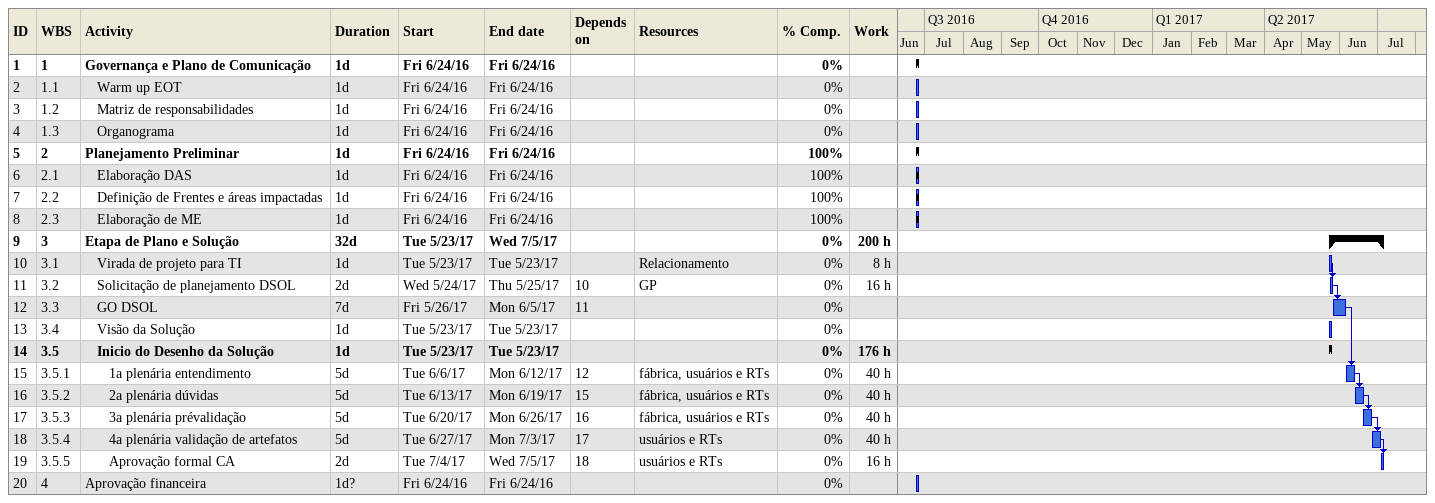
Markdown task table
| ID | WBS | Task | Duration | Start | Finish | Predecessors | Resources | % complete | Work (h) |
|---|---|---|---|---|---|---|---|---|---|
| 1 | 1 | **Governança e Plano de Comunicação** | 1d | 2016-06-24 | 2016-06-24 |  |  | 0 |  |
| 2 | 1.1 | Warm up EOT | 1d | 2016-06-24 | 2016-06-24 |  |  | 0 |  |
| 3 | 1.2 | Matriz de responsabilidades | 1d | 2016-06-24 | 2016-06-24 |  |  | 0 |  |
| 4 | 1.3 | Organograma | 1d | 2016-06-24 | 2016-06-24 |  |  | 0 |  |
| 5 | 2 | **Planejamento Preliminar** | 1d | 2016-06-24 | 2016-06-24 |  |  | 100 |  |
| 6 | 2.1 | Elaboração DAS | 1d | 2016-06-24 | 2016-06-24 |  |  | 100 |  |
| 7 | 2.2 | Definição de Frentes e áreas impactadas | 1d | 2016-06-24 | 2016-06-24 |  |  | 100 |  |
| 8 | 2.3 | Elaboração de ME | 1d | 2016-06-24 | 2016-06-24 |  |  | 100 |  |
| 9 | 3 | **Etapa de Plano e Solução** | 32d | 2017-05-23 | 2017-07-05 |  |  | 0 | 200 |
| 10 | 3.1 | Virada de projeto para TI | 1d | 2017-05-23 | 2017-05-23 |  | Relacionamento | 0 | 8 |
| 11 | 3.2 | Solicitação de planejamento DSOL | 2d | 2017-05-24 | 2017-05-25 | 10 | GP | 0 | 16 |
| 12 | 3.3 | GO DSOL | 7d | 2017-05-26 | 2017-06-05 | 11 |  | 0 |  |
| 13 | 3.4 | Visão da Solução | 1d | 2017-05-23 | 2017-05-23 |  |  | 0 |  |
| 14 | 3.5 | **Inicio do Desenho da Solução** | 1d | 2017-05-23 | 2017-05-23 |  |  | 0 | 176 |
| 15 | 3.5.1 | 1a plenária entendimento | 5d | 2017-06-06 | 2017-06-12 | 12 | fábrica, usuários e RTs | 0 | 40 |
| 16 | 3.5.2 | 2a plenária dúvidas | 5d | 2017-06-13 | 2017-06-19 | 15 | fábrica, usuários e RTs | 0 | 40 |
| 17 | 3.5.3 | 3a plenária prévalidação | 5d | 2017-06-20 | 2017-06-26 | 16 | fábrica, usuários e RTs | 0 | 40 |
| 18 | 3.5.4 | 4a plenária validação de artefatos | 5d | 2017-06-27 | 2017-07-03 | 17 | usuários e RTs | 0 | 40 |
| 19 | 3.5.5 | Aprovação formal CA | 2d | 2017-07-04 | 2017-07-05 | 18 | usuários e RTs | 0 | 16 |
| 20 | 4 | Aprovação financeira | 1d? | 2016-06-24 | 2016-06-24 |  |  | 0 |  |
